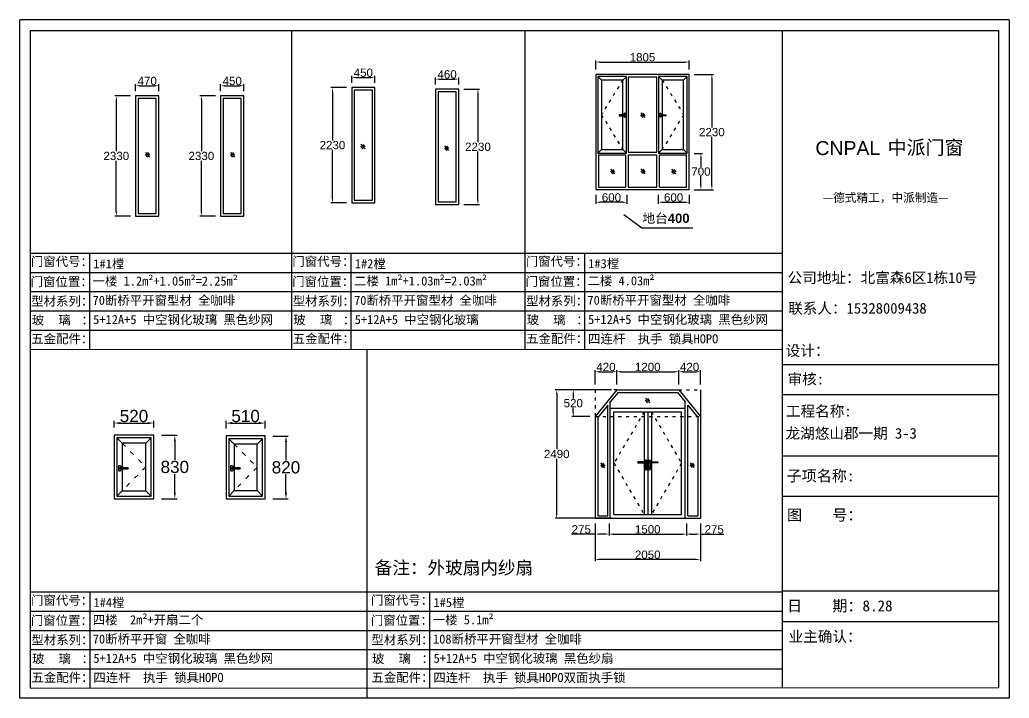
# Model space of a CAD drawing. Header units: inches. Extents: x -138455 to 599497, y -747149 to 13167.
# Drawn here: x 236383 to 255560, y -297247 to -284097 of the extents above; entities that cross this region are included whole.
import ezdxf

# ---------------------------------------------------------------- set-up
doc = ezdxf.new("R2010")
doc.units = ezdxf.units.IN
doc.header["$MEASUREMENT"] = 0
doc.header["$PDMODE"] = 35
doc.header["$PDSIZE"] = -3
doc.linetypes.add('ACAD_ISO03W100', pattern=[30, 12, -18])
doc.layers.add('0 @ 1', color=7, linetype='Continuous')
doc.styles.add('Annotative', font='arialbd.ttf')
doc.styles.add('MtXpl_', font='')
doc.styles.add('MtXpl__1', font='')
doc.styles.get("Standard").update_dxf_attribs({"font": 'arial.ttf'})
doc.styles.get('MtXpl_').set_extended_font_data('SimSun')
doc.styles.get('MtXpl__1').set_extended_font_data('SimSun', bold=True)
doc.dimstyles.get("Standard").update_dxf_attribs({"dimtxt": 80, "dimasz": 70, "dimexe": 40, "dimexo": 80, "dimgap": 0, "dimtad": 1, "dimtih": 1, "dimtoh": 1, "dimdec": 0, "dimzin": 0, "dimdsep": 46, "dimtxsty": 'Standard', "dimcen": 0.09, "dimadec": 0, "dimazin": 0, "dimtfac": 1, "dimtdec": 0, "dimtofl": 0, "dimtmove": 0, "dimatfit": 3, "dimfxl": 0, "dimtolj": 1, "dimtzin": 0, "dimarcsym": 0})

# ---------------------------------------------------------------- blocks, each defined once
blk = doc.blocks.new('123as')
at = {"color": 0}
for p, q in [((90189, 51387), (90252, 51462)), ((90194, 51330), (90312, 51470)), ((90251, 51335), (90314, 51410))]:
    blk.add_line(p, q, dxfattribs=at)
blk = doc.blocks.new('*D1359')
at = {"color": 0, "lineweight": -2, "transparency": 16777216}
for p, q in [((242816, -285322), (242816, -285185)), ((242896, -285215), (243186, -285215)), ((243266, -285322), (243266, -285185))]:
    blk.add_line(p, q, dxfattribs=at)
at = {"color": 0, "transparency": 16777216}
for points in [[(242896, -285202), (242896, -285229), (242816, -285215)], [(243186, -285202), (243186, -285229), (243266, -285215)]]:
    blk.add_solid(points, dxfattribs=at)
at = {"layer": 'Defpoints', "color": 0, "transparency": 16777216}
for p in [(243266, -285215), (242816, -285422), (243266, -285422)]:
    blk.add_point(p, dxfattribs=at)
at = {"color": 0, "transparency": 16777216, "insert": (243041, -285124), "char_height": 160, "attachment_point": 5}
blk.add_mtext('\\A1;450', dxfattribs=at)
blk = doc.blocks.new('*D1360')
at = {"color": 0, "lineweight": -2, "transparency": 16777216}
for p, q in [((242716, -285412), (242413, -285412)), ((242443, -285492), (242443, -286436)), ((242443, -287562), (242443, -286619)), ((242716, -287642), (242413, -287642))]:
    blk.add_line(p, q, dxfattribs=at)
at = {"color": 0, "transparency": 16777216}
for points in [[(242429, -285492), (242456, -285492), (242443, -285412)], [(242429, -287562), (242456, -287562), (242443, -287642)]]:
    blk.add_solid(points, dxfattribs=at)
at = {"layer": 'Defpoints', "color": 0, "transparency": 16777216}
for p in [(242816, -285412), (242443, -287642), (242816, -287642)]:
    blk.add_point(p, dxfattribs=at)
at = {"color": 0, "transparency": 16777216, "insert": (242443, -286527), "char_height": 160, "attachment_point": 5}
blk.add_mtext('\\A1;2230', dxfattribs=at)
blk = doc.blocks.new('*D1361')
at = {"color": 0, "lineweight": -2, "transparency": 16777216}
for p, q in [((244440, -285354), (244440, -285218)), ((244520, -285248), (244810, -285248)), ((244890, -285354), (244890, -285218))]:
    blk.add_line(p, q, dxfattribs=at)
at = {"color": 0, "transparency": 16777216}
for points in [[(244520, -285234), (244520, -285261), (244440, -285248)], [(244810, -285234), (244810, -285261), (244890, -285248)]]:
    blk.add_solid(points, dxfattribs=at)
at = {"layer": 'Defpoints', "color": 0, "transparency": 16777216}
for p in [(244890, -285248), (244440, -285454), (244890, -285454)]:
    blk.add_point(p, dxfattribs=at)
at = {"color": 0, "transparency": 16777216, "insert": (244665, -285156), "char_height": 160, "attachment_point": 5}
blk.add_mtext('\\A1;460', dxfattribs=at)
blk = doc.blocks.new('*D1362')
at = {"color": 0, "lineweight": -2, "transparency": 16777216}
for p, q in [((244990, -285445), (245293, -285445)), ((245263, -285525), (245263, -286468)), ((245263, -287595), (245263, -286651)), ((244990, -287675), (245293, -287675))]:
    blk.add_line(p, q, dxfattribs=at)
at = {"color": 0, "transparency": 16777216}
for points in [[(245250, -285525), (245276, -285525), (245263, -285445)], [(245250, -287595), (245276, -287595), (245263, -287675)]]:
    blk.add_solid(points, dxfattribs=at)
at = {"layer": 'Defpoints', "color": 0, "transparency": 16777216}
for p in [(244890, -285445), (244890, -287675), (245263, -287675)]:
    blk.add_point(p, dxfattribs=at)
at = {"color": 0, "transparency": 16777216, "insert": (245263, -286560), "char_height": 160, "attachment_point": 5}
blk.add_mtext('\\A1;2230', dxfattribs=at)
blk = doc.blocks.new('*D1363')
at = {"color": 0, "lineweight": -2, "transparency": 16777216}
for p, q in [((247550, -285060), (247550, -284887)), ((247630, -284917), (249275, -284917)), ((249355, -285060), (249355, -284887))]:
    blk.add_line(p, q, dxfattribs=at)
at = {"color": 0, "transparency": 16777216}
for points in [[(247630, -284903), (247630, -284930), (247550, -284917)], [(249275, -284903), (249275, -284930), (249355, -284917)]]:
    blk.add_solid(points, dxfattribs=at)
at = {"layer": 'Defpoints', "color": 0, "transparency": 16777216}
for p in [(249355, -284917), (247550, -285160), (249355, -285160)]:
    blk.add_point(p, dxfattribs=at)
at = {"color": 0, "transparency": 16777216, "insert": (248452, -284825), "char_height": 160, "attachment_point": 5}
blk.add_mtext('\\A1;1805', dxfattribs=at)
blk = doc.blocks.new('*D1364')
at = {"color": 0, "lineweight": -2, "transparency": 16777216}
for p, q in [((249455, -285160), (249827, -285160)), ((249797, -285240), (249797, -286183)), ((249797, -287310), (249797, -286366)), ((249455, -287390), (249827, -287390))]:
    blk.add_line(p, q, dxfattribs=at)
at = {"color": 0, "transparency": 16777216}
for points in [[(249783, -285240), (249810, -285240), (249797, -285160)], [(249783, -287310), (249810, -287310), (249797, -287390)]]:
    blk.add_solid(points, dxfattribs=at)
at = {"layer": 'Defpoints', "color": 0, "transparency": 16777216}
for p in [(249355, -285160), (249355, -287390), (249797, -287390)]:
    blk.add_point(p, dxfattribs=at)
at = {"color": 0, "transparency": 16777216, "insert": (249797, -286275), "char_height": 160, "attachment_point": 5}
blk.add_mtext('\\A1;2230', dxfattribs=at)
blk = doc.blocks.new('*D1365')
at = {"color": 0, "lineweight": -2, "transparency": 16777216}
for p, q in [((249455, -286690), (249614, -286690)), ((249584, -286770), (249584, -286948)), ((249584, -287310), (249584, -287131)), ((249455, -287390), (249614, -287390))]:
    blk.add_line(p, q, dxfattribs=at)
at = {"color": 0, "transparency": 16777216}
for points in [[(249571, -286770), (249598, -286770), (249584, -286690)], [(249571, -287310), (249598, -287310), (249584, -287390)]]:
    blk.add_solid(points, dxfattribs=at)
at = {"layer": 'Defpoints', "color": 0, "transparency": 16777216}
for p in [(249355, -286690), (249355, -287390), (249584, -287390)]:
    blk.add_point(p, dxfattribs=at)
at = {"color": 0, "transparency": 16777216, "insert": (249584, -287040), "char_height": 160, "attachment_point": 5}
blk.add_mtext('\\A1;700', dxfattribs=at)
blk = doc.blocks.new('*D1366')
at = {"color": 0, "lineweight": -2, "transparency": 16777216}
for p, q in [((248755, -287490), (248755, -287664)), ((248835, -287634), (249275, -287634)), ((249355, -287490), (249355, -287664))]:
    blk.add_line(p, q, dxfattribs=at)
at = {"color": 0, "transparency": 16777216}
for points in [[(248835, -287620), (248835, -287647), (248755, -287634)], [(249275, -287620), (249275, -287647), (249355, -287634)]]:
    blk.add_solid(points, dxfattribs=at)
at = {"layer": 'Defpoints', "color": 0, "transparency": 16777216}
for p in [(248755, -287390), (249355, -287390), (249355, -287634)]:
    blk.add_point(p, dxfattribs=at)
at = {"color": 0, "transparency": 16777216, "insert": (249055, -287542), "char_height": 160, "attachment_point": 5}
blk.add_mtext('\\A1;600', dxfattribs=at)
blk = doc.blocks.new('*D1367')
at = {"color": 0, "lineweight": -2, "transparency": 16777216}
for p, q in [((247550, -287490), (247550, -287664)), ((248070, -287634), (247630, -287634)), ((248150, -287490), (248150, -287664))]:
    blk.add_line(p, q, dxfattribs=at)
at = {"color": 0, "transparency": 16777216}
for points in [[(247630, -287620), (247630, -287647), (247550, -287634)], [(248070, -287620), (248070, -287647), (248150, -287634)]]:
    blk.add_solid(points, dxfattribs=at)
at = {"layer": 'Defpoints', "color": 0, "transparency": 16777216}
for p in [(247550, -287390), (248150, -287390), (247550, -287634)]:
    blk.add_point(p, dxfattribs=at)
at = {"color": 0, "transparency": 16777216, "insert": (247850, -287542), "char_height": 160, "attachment_point": 5}
blk.add_mtext('\\A1;600', dxfattribs=at)
blk = doc.blocks.new('dzcs')
blk.add_lwpolyline([(142096, -3328), (142196, -3328, 0.414214), (142206, -3318), (142206, -3318, 0.414214), (142196, -3308), (142096, -3308, 0.414214), (142086, -3318), (142086, -3318, 0.414214)], format="xyb", close=True)
blk.add_lwpolyline([(142182, -3328), (142182, -3342, 0.414214), (142196, -3355), (142196, -3355, 0.414214), (142209, -3342), (142209, -3294, 0.414214), (142196, -3280), (142196, -3280, 0.414214), (142182, -3294), (142182, -3308)], format="xyb")
blk = doc.blocks.new('*D1368')
at = {"color": 0, "lineweight": -2, "transparency": 16777216}
for p, q in [((240275, -285482), (240275, -285345)), ((240725, -285482), (240725, -285345)), ((240355, -285375), (240645, -285375))]:
    blk.add_line(p, q, dxfattribs=at)
at = {"color": 0, "transparency": 16777216}
for points in [[(240355, -285362), (240355, -285389), (240275, -285375)], [(240645, -285362), (240645, -285389), (240725, -285375)]]:
    blk.add_solid(points, dxfattribs=at)
at = {"layer": 'Defpoints', "color": 0, "transparency": 16777216}
for p in [(240725, -285375), (240275, -285582), (240725, -285582)]:
    blk.add_point(p, dxfattribs=at)
at = {"color": 0, "transparency": 16777216, "insert": (240500, -285284), "char_height": 160, "attachment_point": 5}
blk.add_mtext('\\A1;450', dxfattribs=at)
blk = doc.blocks.new('*D1369')
at = {"color": 0, "lineweight": -2, "transparency": 16777216}
for p, q in [((240175, -285572), (239872, -285572)), ((239902, -285652), (239902, -286645)), ((239902, -287822), (239902, -286829)), ((240175, -287902), (239872, -287902))]:
    blk.add_line(p, q, dxfattribs=at)
at = {"color": 0, "transparency": 16777216}
for points in [[(239889, -285652), (239915, -285652), (239902, -285572)], [(239889, -287822), (239915, -287822), (239902, -287902)]]:
    blk.add_solid(points, dxfattribs=at)
at = {"layer": 'Defpoints', "color": 0, "transparency": 16777216}
for p in [(240275, -285572), (239902, -287902), (240275, -287902)]:
    blk.add_point(p, dxfattribs=at)
at = {"color": 0, "transparency": 16777216, "insert": (239902, -286737), "char_height": 160, "attachment_point": 5}
blk.add_mtext('\\A1;2330', dxfattribs=at)
blk = doc.blocks.new('*D1370')
at = {"color": 0, "lineweight": -2, "transparency": 16777216}
for p, q in [((238627, -285482), (238627, -285345)), ((239077, -285482), (239077, -285345)), ((238707, -285375), (238997, -285375))]:
    blk.add_line(p, q, dxfattribs=at)
at = {"color": 0, "transparency": 16777216}
for points in [[(238707, -285362), (238707, -285389), (238627, -285375)], [(238997, -285362), (238997, -285389), (239077, -285375)]]:
    blk.add_solid(points, dxfattribs=at)
at = {"layer": 'Defpoints', "color": 0, "transparency": 16777216}
for p in [(239077, -285375), (238627, -285582), (239077, -285582)]:
    blk.add_point(p, dxfattribs=at)
at = {"color": 0, "transparency": 16777216, "insert": (238852, -285284), "char_height": 160, "attachment_point": 5}
blk.add_mtext('\\A1;470', dxfattribs=at)
blk = doc.blocks.new('*D1371')
at = {"color": 0, "lineweight": -2, "transparency": 16777216}
for p, q in [((238527, -285572), (238224, -285572)), ((238254, -285652), (238254, -286645)), ((238254, -287822), (238254, -286829)), ((238527, -287902), (238224, -287902))]:
    blk.add_line(p, q, dxfattribs=at)
at = {"color": 0, "transparency": 16777216}
for points in [[(238241, -285652), (238267, -285652), (238254, -285572)], [(238241, -287822), (238267, -287822), (238254, -287902)]]:
    blk.add_solid(points, dxfattribs=at)
at = {"layer": 'Defpoints', "color": 0, "transparency": 16777216}
for p in [(238627, -285572), (238254, -287902), (238627, -287902)]:
    blk.add_point(p, dxfattribs=at)
at = {"color": 0, "transparency": 16777216, "insert": (238254, -286737), "char_height": 160, "attachment_point": 5}
blk.add_mtext('\\A1;2330', dxfattribs=at)
blk = doc.blocks.new('*D1376')
at = {"color": 0, "lineweight": -2, "transparency": 16777216}
for p, q in [((249154, -291169), (249154, -290889)), ((249574, -291169), (249574, -290889)), ((249234, -290919), (249494, -290919))]:
    blk.add_line(p, q, dxfattribs=at)
at = {"color": 0, "transparency": 16777216}
for points in [[(249234, -290905), (249234, -290932), (249154, -290919)], [(249494, -290905), (249494, -290932), (249574, -290919)]]:
    blk.add_solid(points, dxfattribs=at)
at = {"layer": 'Defpoints', "color": 0, "transparency": 16777216}
for p in [(249574, -290919), (249154, -291269), (249574, -291269)]:
    blk.add_point(p, dxfattribs=at)
at = {"color": 0, "transparency": 16777216, "insert": (249364, -290827), "char_height": 160, "attachment_point": 5}
blk.add_mtext('\\A1;420', dxfattribs=at)
blk = doc.blocks.new('*D1377')
at = {"color": 0, "lineweight": -2, "transparency": 16777216}
for p, q in [((247534, -291169), (247534, -290889)), ((247954, -291169), (247954, -290889)), ((247614, -290919), (247874, -290919))]:
    blk.add_line(p, q, dxfattribs=at)
at = {"color": 0, "transparency": 16777216}
for points in [[(247614, -290905), (247614, -290932), (247534, -290919)], [(247874, -290905), (247874, -290932), (247954, -290919)]]:
    blk.add_solid(points, dxfattribs=at)
at = {"layer": 'Defpoints', "color": 0, "transparency": 16777216}
for p in [(247954, -290919), (247534, -291269), (247954, -291269)]:
    blk.add_point(p, dxfattribs=at)
at = {"color": 0, "transparency": 16777216, "insert": (247744, -290827), "char_height": 160, "attachment_point": 5}
blk.add_mtext('\\A1;420', dxfattribs=at)
blk = doc.blocks.new('*D1378')
at = {"color": 0, "lineweight": -2, "transparency": 16777216}
for p, q in [((249154, -291169), (249154, -290889)), ((249574, -291169), (249574, -290889)), ((249234, -290919), (249494, -290919))]:
    blk.add_line(p, q, dxfattribs=at)
at = {"color": 0, "transparency": 16777216}
for points in [[(249234, -290905), (249234, -290932), (249154, -290919)], [(249494, -290905), (249494, -290932), (249574, -290919)]]:
    blk.add_solid(points, dxfattribs=at)
at = {"layer": 'Defpoints', "color": 0, "transparency": 16777216}
for p in [(249574, -290919), (249154, -291269), (249574, -291269)]:
    blk.add_point(p, dxfattribs=at)
at = {"color": 0, "transparency": 16777216, "insert": (249364, -290827), "char_height": 160, "attachment_point": 5}
blk.add_mtext('\\A1;420', dxfattribs=at)
blk = doc.blocks.new('*D1379')
at = {"color": 0, "lineweight": -2, "transparency": 16777216}
for p, q in [((247534, -293859), (247534, -294588)), ((249574, -293859), (249574, -294588)), ((249494, -294558), (247614, -294558))]:
    blk.add_line(p, q, dxfattribs=at)
at = {"color": 0, "transparency": 16777216}
for points in [[(247614, -294545), (247614, -294571), (247534, -294558)], [(249494, -294545), (249494, -294571), (249574, -294558)]]:
    blk.add_solid(points, dxfattribs=at)
at = {"layer": 'Defpoints', "color": 0, "transparency": 16777216}
for p in [(247534, -293759), (249574, -293759), (247534, -294558)]:
    blk.add_point(p, dxfattribs=at)
at = {"color": 0, "transparency": 16777216, "insert": (248553, -294466), "char_height": 160, "attachment_point": 5}
blk.add_mtext('\\A1;2050', dxfattribs=at)
blk = doc.blocks.new('*D1380')
at = {"color": 0, "lineweight": -2, "transparency": 16777216}
for p, q in [((247804, -293859), (247804, -294096)), ((249304, -293859), (249304, -294096)), ((247884, -294066), (249224, -294066))]:
    blk.add_line(p, q, dxfattribs=at)
at = {"color": 0, "transparency": 16777216}
for points in [[(247884, -294052), (247884, -294079), (247804, -294066)], [(249224, -294052), (249224, -294079), (249304, -294066)]]:
    blk.add_solid(points, dxfattribs=at)
at = {"layer": 'Defpoints', "color": 0, "transparency": 16777216}
for p in [(247804, -293759), (249304, -293759), (249304, -294066)]:
    blk.add_point(p, dxfattribs=at)
at = {"color": 0, "transparency": 16777216, "insert": (248554, -293974), "char_height": 160, "attachment_point": 5}
blk.add_mtext('\\A1;1500', dxfattribs=at)
blk = doc.blocks.new('*D1381')
at = {"color": 0, "lineweight": -2, "transparency": 16777216}
for p, q in [((247534, -293859), (247534, -294096)), ((247804, -293859), (247804, -294096)), ((247534, -294066), (247076, -294066)), ((247724, -294066), (247614, -294066))]:
    blk.add_line(p, q, dxfattribs=at)
at = {"color": 0, "transparency": 16777216}
for points in [[(247614, -294052), (247614, -294079), (247534, -294066)], [(247724, -294052), (247724, -294079), (247804, -294066)]]:
    blk.add_solid(points, dxfattribs=at)
at = {"layer": 'Defpoints', "color": 0, "transparency": 16777216}
for p in [(247534, -293759), (247804, -293759), (247534, -294066)]:
    blk.add_point(p, dxfattribs=at)
at = {"color": 0, "transparency": 16777216, "insert": (247265, -293974), "char_height": 160, "attachment_point": 5}
blk.add_mtext('\\A1;275', dxfattribs=at)
blk = doc.blocks.new('*D1382')
at = {"color": 0, "lineweight": -2, "transparency": 16777216}
for p, q in [((249304, -293966), (249304, -294036)), ((249574, -293966), (249574, -294036)), ((249384, -294066), (249494, -294066)), ((249574, -294066), (250031, -294066))]:
    blk.add_line(p, q, dxfattribs=at)
at = {"color": 0, "transparency": 16777216}
for points in [[(249384, -294052), (249384, -294079), (249304, -294066)], [(249494, -294052), (249494, -294079), (249574, -294066)]]:
    blk.add_solid(points, dxfattribs=at)
at = {"layer": 'Defpoints', "color": 0, "transparency": 16777216}
for p in [(249304, -294066), (249574, -294066), (249574, -294066)]:
    blk.add_point(p, dxfattribs=at)
at = {"color": 0, "transparency": 16777216, "insert": (249842, -293974), "char_height": 160, "attachment_point": 5}
blk.add_mtext('\\A1;275', dxfattribs=at)
blk = doc.blocks.new('*D1383')
at = {"color": 0, "lineweight": -2, "transparency": 16777216}
for p, q in [((247854, -291269), (246760, -291269)), ((246790, -291349), (246790, -292422)), ((246790, -293679), (246790, -292606)), ((247854, -293759), (246760, -293759))]:
    blk.add_line(p, q, dxfattribs=at)
at = {"color": 0, "transparency": 16777216}
for points in [[(246776, -291349), (246803, -291349), (246790, -291269)], [(246776, -293679), (246803, -293679), (246790, -293759)]]:
    blk.add_solid(points, dxfattribs=at)
at = {"layer": 'Defpoints', "color": 0, "transparency": 16777216}
for p in [(247954, -291269), (246790, -293759), (247954, -293759)]:
    blk.add_point(p, dxfattribs=at)
at = {"color": 0, "transparency": 16777216, "insert": (246790, -292514), "char_height": 160, "attachment_point": 5}
blk.add_mtext('\\A1;2490', dxfattribs=at)
blk = doc.blocks.new('*D1384')
at = {"color": 0, "lineweight": -2, "transparency": 16777216}
for p, q in [((247434, -291269), (247080, -291269)), ((247110, -291349), (247110, -291437)), ((247110, -291709), (247110, -291621)), ((247434, -291789), (247080, -291789))]:
    blk.add_line(p, q, dxfattribs=at)
at = {"color": 0, "transparency": 16777216}
for points in [[(247097, -291349), (247124, -291349), (247110, -291269)], [(247097, -291709), (247124, -291709), (247110, -291789)]]:
    blk.add_solid(points, dxfattribs=at)
at = {"layer": 'Defpoints', "color": 0, "transparency": 16777216}
for p in [(247534, -291269), (247110, -291789), (247534, -291789)]:
    blk.add_point(p, dxfattribs=at)
at = {"color": 0, "transparency": 16777216, "insert": (247110, -291529), "char_height": 160, "attachment_point": 5}
blk.add_mtext('\\A1;520', dxfattribs=at)
blk = doc.blocks.new('*D1385')
at = {"color": 0, "lineweight": -2, "transparency": 16777216}
for p, q in [((247954, -291169), (247954, -290889)), ((249154, -291169), (249154, -290889)), ((248034, -290919), (249074, -290919))]:
    blk.add_line(p, q, dxfattribs=at)
at = {"color": 0, "transparency": 16777216}
for points in [[(248034, -290905), (248034, -290932), (247954, -290919)], [(249074, -290905), (249074, -290932), (249154, -290919)]]:
    blk.add_solid(points, dxfattribs=at)
at = {"layer": 'Defpoints', "color": 0, "transparency": 16777216}
for p in [(249154, -290919), (247954, -291269), (249154, -291269)]:
    blk.add_point(p, dxfattribs=at)
at = {"color": 0, "transparency": 16777216, "insert": (248554, -290827), "char_height": 160, "attachment_point": 5}
blk.add_mtext('\\A1;1200', dxfattribs=at)
blk = doc.blocks.new('*D1372')
at = {"color": 0, "lineweight": -2, "transparency": 16777216}
for p, q in [((238581, -292189), (238785, -292189)), ((238755, -292269), (238755, -292512)), ((238755, -292939), (238755, -292696)), ((238581, -293019), (238785, -293019))]:
    blk.add_line(p, q, dxfattribs=at)
at = {"color": 0, "transparency": 16777216}
for points in [[(238742, -292269), (238768, -292269), (238755, -292189)], [(238742, -292939), (238768, -292939), (238755, -293019)]]:
    blk.add_solid(points, dxfattribs=at)
at = {"layer": 'Defpoints', "color": 0, "transparency": 16777216}
for p in [(238481, -292189), (238481, -293019), (238755, -293019)]:
    blk.add_point(p, dxfattribs=at)
at = {"color": 0, "transparency": 16777216, "insert": (238755, -292604), "char_height": 160, "attachment_point": 5}
blk.add_mtext('\\A1;830', dxfattribs=at)
blk = doc.blocks.new('*D1373')
at = {"color": 0, "lineweight": -2, "transparency": 16777216}
for p, q in [((239426, -292099), (239426, -292000)), ((239936, -292099), (239936, -292000)), ((239506, -292030), (239856, -292030))]:
    blk.add_line(p, q, dxfattribs=at)
at = {"color": 0, "transparency": 16777216}
for points in [[(239506, -292016), (239506, -292043), (239426, -292030)], [(239856, -292016), (239856, -292043), (239936, -292030)]]:
    blk.add_solid(points, dxfattribs=at)
at = {"layer": 'Defpoints', "color": 0, "transparency": 16777216}
for p in [(239936, -292030), (239426, -292199), (239936, -292199)]:
    blk.add_point(p, dxfattribs=at)
at = {"color": 0, "transparency": 16777216, "insert": (239681, -291938), "char_height": 160, "attachment_point": 5}
blk.add_mtext('\\A1;510', dxfattribs=at)
blk = doc.blocks.new('*D1374')
at = {"color": 0, "lineweight": -2, "transparency": 16777216}
for p, q in [((240036, -292199), (240239, -292199)), ((240209, -292279), (240209, -292517)), ((240209, -292939), (240209, -292700)), ((240036, -293019), (240239, -293019))]:
    blk.add_line(p, q, dxfattribs=at)
at = {"color": 0, "transparency": 16777216}
for points in [[(240196, -292279), (240223, -292279), (240209, -292199)], [(240196, -292939), (240223, -292939), (240209, -293019)]]:
    blk.add_solid(points, dxfattribs=at)
at = {"layer": 'Defpoints', "color": 0, "transparency": 16777216}
for p in [(239936, -292199), (239936, -293019), (240209, -293019)]:
    blk.add_point(p, dxfattribs=at)
at = {"color": 0, "transparency": 16777216, "insert": (240209, -292609), "char_height": 160, "attachment_point": 5}
blk.add_mtext('\\A1;820', dxfattribs=at)
blk = doc.blocks.new('*D1375')
at = {"color": 0, "lineweight": -2, "transparency": 16777216}
for p, q in [((237961, -292089), (237961, -292000)), ((238481, -292089), (238481, -292000)), ((238041, -292030), (238401, -292030))]:
    blk.add_line(p, q, dxfattribs=at)
at = {"color": 0, "transparency": 16777216}
for points in [[(238041, -292016), (238041, -292043), (237961, -292030)], [(238401, -292016), (238401, -292043), (238481, -292030)]]:
    blk.add_solid(points, dxfattribs=at)
at = {"layer": 'Defpoints', "color": 0, "transparency": 16777216}
for p in [(238481, -292030), (237961, -292189), (238481, -292189)]:
    blk.add_point(p, dxfattribs=at)
at = {"color": 0, "transparency": 16777216, "insert": (238221, -291938), "char_height": 160, "attachment_point": 5}
blk.add_mtext('\\A1;520', dxfattribs=at)
blk = doc.blocks.new('123123xzzxzxzx')
for p, q in [((238066.1, -292293.8), (237996.1, -292223.8)), ((238376.1, -292293.8), (238446.1, -292223.8)), ((239530.7, -292303.6), (239460.7, -292233.6)), ((239830.7, -292303.6), (239900.7, -292233.6)), ((238066.1, -292913.8), (237996.1, -292983.8)), ((238376.1, -292913.8), (238446.1, -292983.8)), ((239530.7, -292913.6), (239460.7, -292983.6)), ((239830.7, -292913.6), (239900.7, -292983.6))]:
    blk.add_line(p, q)
for points in [[(237961.1, -293018.8), (238481.1, -293018.8), (238481.1, -292188.8), (237961.1, -292188.8)], [(237996.1, -292983.8), (238446.1, -292983.8), (238446.1, -292223.8), (237996.1, -292223.8)], [(239425.7, -293018.6), (239935.7, -293018.6), (239935.7, -292198.6), (239425.7, -292198.6)], [(239460.7, -292983.6), (239900.7, -292983.6), (239900.7, -292233.6), (239460.7, -292233.6)]]:
    blk.add_lwpolyline(points, close=True)
for points in [[(238066.1, -292630.8), (238066.1, -292913.8), (238376.1, -292913.8), (238376.1, -292293.8), (238066.1, -292293.8), (238066.1, -292610.8)], [(239530.7, -292630.8), (239530.7, -292913.6), (239830.7, -292913.6), (239830.7, -292303.6), (239530.7, -292303.6), (239530.7, -292610.8)]]:
    blk.add_lwpolyline(points)
at = {"linetype": 'ACAD_ISO03W100', "ltscale": 5}
for points in [[(238066.1, -292293.8), (238376.1, -292603.8), (238066.1, -292913.8)], [(239530.7, -292303.6), (239830.7, -292608.6), (239530.7, -292913.6)]]:
    blk.add_lwpolyline(points, dxfattribs=at)
at = {"xscale": -1}
for p in [(380229.9, -289303), (381695.1, -289303)]:
    blk.add_blockref('dzcs', p, dxfattribs=at)
for base, p1, p2, picture, middle in [((238481.1, -292029.6), (237961.1, -292188.8), (238481.1, -292188.8), '*D1375', (238221.1, -291937.9)), ((239935.7, -292029.6), (239425.7, -292198.6), (239935.7, -292198.6), '*D1373', (239680.7, -291937.9))]:
    dim = blk.add_linear_dim(base=base, p1=p1, p2=p2, dimstyle='Standard', override={"dimtxt": 160, "dimasz": 80, "dimexe": 30, "dimexo": 100, "dimgap": 10})
    dim.commit()
    dim.dimension.update_dxf_attribs({"geometry": picture, "text_midpoint": middle})
for base, p1, p2, picture, middle in [((238754.9, -293018.8), (238481.1, -292188.8), (238481.1, -293018.8), '*D1372', (238754.9, -292603.8)), ((240209.5, -293018.6), (239935.7, -292198.6), (239935.7, -293018.6), '*D1374', (240209.5, -292608.6))]:
    dim = blk.add_linear_dim(base=base, p1=p1, p2=p2, angle=90, dimstyle='Standard', override={"dimtxt": 160, "dimasz": 80, "dimexe": 30, "dimexo": 100, "dimgap": 10})
    dim.commit()
    dim.dimension.update_dxf_attribs({"geometry": picture, "text_midpoint": middle})

msp = doc.modelspace()

# ---------------------------------------------------------------- linework, layer by layer
for p, q in [((255559.8, -284097.4), (236382.8, -284097.4)), ((236382.8, -297246.6), (236382.8, -284097.4)), ((255559.8, -284097.4), (255559.8, -297246.6)), ((236590.2, -284304.1), (255353.1, -284304.1)), ((236590.2, -297050.9), (236590.2, -284304.1)), ((241656.8, -290483.9), (241654.9, -284304)), ((246180.1, -290481.9), (246178.1, -284304)), ((251156.8, -284304.1), (251156.8, -297040)), ((255353.1, -284304.1), (255353.1, -297039.3)), ((249354.5, -285159.5), (247549.5, -285159.5)), ((247549.5, -285159.5), (247549.5, -287389.5)), ((249354.5, -287389.5), (249354.5, -285159.5)), ((247654.5, -285264.5), (247584.5, -285194.5)), ((248069.5, -285264.5), (248139.5, -285194.5)), ((248174.5, -285209.5), (248174.5, -286664.5)), ((248729.5, -286664.5), (248729.5, -285209.5)), ((248834.5, -285264.5), (248764.5, -285194.5)), ((249249.5, -285264.5), (249319.5, -285194.5)), ((247654.5, -286609.5), (247584.5, -286679.5)), ((248069.5, -286609.5), (248139.5, -286679.5)), ((248174.5, -286664.5), (248729.5, -286664.5)), ((248834.5, -286609.5), (248764.5, -286679.5)), ((249249.5, -286609.5), (249319.5, -286679.5)), ((247599.5, -286714.5), (248124.5, -286714.5)), ((248124.5, -286714.5), (248124.5, -287339.5)), ((248174.5, -286714.5), (248729.5, -286714.5)), ((248174.5, -286714.5), (248174.5, -287339.5)), ((248729.5, -287339.5), (248729.5, -286714.5)), ((248779.5, -287339.5), (248779.5, -286714.5)), ((248779.5, -286714.5), (249304.5, -286714.5)), ((247549.5, -287389.5), (249354.5, -287389.5)), ((236589.8, -288619.4), (251156.8, -288619.4)), ((237733.1, -288619.4), (237733.1, -290485)), ((242801.9, -288617.2), (242801.9, -290482.8)), ((247325.2, -288615.1), (247325.2, -290480.7)), ((236589.8, -288992.5), (251156.8, -288992.5)), ((236589.8, -289365.6), (251156.8, -289365.6)), ((236589.8, -289738.8), (251156.8, -289738.8)), ((236589.8, -290111.9), (251156.8, -290111.9)), ((236590.2, -290485.5), (251156.8, -290480.1)), ((243118.7, -297246.6), (243116.6, -290483)), ((251156.8, -290780.1), (255353.1, -290780.1)), ((247953.7, -291269), (247533.7, -291789)), ((247953.7, -291269), (249153.7, -291269)), ((249153.7, -291269), (249573.7, -291789)), ((249573.7, -291269), (249573.7, -291789)), ((247977.6, -291319), (247828.7, -291503.3)), ((247977.6, -291319), (249129.8, -291319)), ((249129.8, -291319), (249278.7, -291503.3)), ((251156.8, -291361.2), (255353.1, -291361.2)), ((247778.7, -291565.3), (247583.7, -291806.7)), ((247778.7, -293709), (247778.7, -291565.3)), ((247828.7, -293759), (247828.7, -291503.3)), ((247828.7, -291624), (249278.7, -291624)), ((249278.7, -293759), (249278.7, -291503.3)), ((249328.7, -293709), (249328.7, -291565.3)), ((249328.7, -291565.3), (249523.7, -291806.7)), ((247533.7, -291789), (247533.7, -293759)), ((247583.7, -291806.7), (247583.7, -293709)), ((247898.7, -293689), (247898.7, -291694)), ((247898.7, -291694), (249208.7, -291694)), ((248483.7, -291694), (248483.7, -293689)), ((248553.7, -291694), (248553.7, -293689)), ((248623.7, -291694), (248623.7, -293689)), ((249208.7, -293689), (249208.7, -291694)), ((249523.7, -291806.7), (249523.7, -293709)), ((249573.7, -291789), (249573.7, -293759)), ((251156.8, -292551.5), (255353.1, -292551.5)), ((251156.8, -293330.4), (255353.1, -293330.4)), ((247533.7, -293759), (249573.7, -293759)), ((247583.7, -293709), (247778.7, -293709)), ((247898.7, -293689), (249208.7, -293689)), ((248623.7, -293759), (248623.7, -293759.5)), ((249328.7, -293709), (249523.7, -293709)), ((236593.9, -295184.8), (251160.9, -295184.8)), ((237737.2, -295184.8), (237737.2, -297050.4)), ((244326.7, -295183), (244326.7, -297048.6)), ((251156.8, -295168.2), (255353.1, -295168.2)), ((236593.9, -295557.9), (251160.9, -295557.9)), ((251156.8, -295758.1), (255353.1, -295758.1)), ((236593.9, -295931), (251160.9, -295931)), ((236593.9, -296304.1), (251160.9, -296304.1)), ((236593.9, -296677.3), (251160.9, -296677.3)), ((236590.2, -297050.9), (255353.1, -297039.3)), ((255559.8, -297246.6), (236382.8, -297246.6))]:
    msp.add_line(p, q)
at = {"linetype": 'ACAD_ISO03W100', "ltscale": 5}
for p, q in [((247953.7, -291269), (247533.7, -291269)), ((247533.7, -291269), (247533.7, -291789)), ((249153.7, -291269), (249573.7, -291269)), ((247533.7, -291789), (249573.7, -291789))]:
    msp.add_line(p, q, dxfattribs=at)
for points in [[(247584.5, -286679.5), (248139.5, -286679.5), (248139.5, -285194.5), (247584.5, -285194.5)], [(248764.5, -285194.5), (248764.5, -286679.5), (249319.5, -286679.5), (249319.5, -285194.5)], [(242816.2, -287642.4), (243266.2, -287642.4), (243266.2, -285412.4), (242816.2, -285412.4)], [(242866.2, -287592.4), (243216.2, -287592.4), (243216.2, -285462.4), (242866.2, -285462.4)], [(244439.6, -287674.6), (244889.6, -287674.6), (244889.6, -285444.6), (244439.6, -285444.6)], [(244489.6, -287624.6), (244839.6, -287624.6), (244839.6, -285494.6), (244489.6, -285494.6)], [(238627.3, -287902.1), (239077.3, -287902.1), (239077.3, -285572.1), (238627.3, -285572.1)], [(238677.3, -287852.1), (239027.3, -287852.1), (239027.3, -285622.1), (238677.3, -285622.1)], [(240275.2, -287902.1), (240725.2, -287902.1), (240725.2, -285572.1), (240275.2, -285572.1)], [(240325.2, -287852.1), (240675.2, -287852.1), (240675.2, -285622.1), (240325.2, -285622.1)]]:
    msp.add_lwpolyline(points, close=True)
for points in [[(248069.5, -285936.6), (248069.5, -285264.5), (247654.5, -285264.5), (247654.5, -286609.5), (248069.5, -286609.5), (248069.5, -285956.6)], [(248729.5, -285209.5), (248174.5, -285209.5)], [(248834.5, -285956.6), (248834.5, -286609.5), (249249.5, -286609.5), (249249.5, -285264.5), (248834.5, -285264.5), (248834.5, -285936.6)], [(247599.5, -286714.5), (247599.5, -287339.5), (248124.5, -287339.5)], [(248779.5, -287339.5), (249304.5, -287339.5), (249304.5, -286714.5)], [(248174.5, -287339.5), (248729.5, -287339.5)], [(248507.1, -292684.8), (248507.1, -292796)], [(248600.3, -292684.8), (248600.3, -292796)]]:
    msp.add_lwpolyline(points)
for points in [[(248069.5, -285264.5), (247654.5, -285937), (248069.5, -286609.5)], [(248834.5, -285264.5), (249249.5, -285937), (248834.5, -286609.5)], [(248483.7, -291694), (247898.7, -292691.5), (248483.7, -293689)], [(248623.7, -291694), (249208.7, -292691.5), (248623.7, -293689)]]:
    msp.add_lwpolyline(points, dxfattribs=at)
for points in [[(248507.1, -292796), (248507.1, -292810, 0.4142136), (248520.6, -292823.5), (248520.6, -292823.5, 0.4142136), (248534.1, -292810), (248534.1, -292643.5, 0.4142136), (248520.6, -292630), (248520.6, -292630, 0.4142136), (248507.1, -292643.5), (248507.1, -292664.8)], [(248600.3, -292796), (248600.3, -292810, -0.4142136), (248586.8, -292823.5), (248586.8, -292823.5, -0.4142136), (248573.3, -292810), (248573.3, -292643.5, -0.4142136), (248586.8, -292630), (248586.8, -292630, -0.4142136), (248600.3, -292643.5), (248600.3, -292664.8)]]:
    msp.add_lwpolyline(points, format="xyb")
for points in [[(248367.9, -292684.8), (248520.1, -292684.8, 0.4142136), (248530.1, -292674.8), (248530.1, -292674.8, 0.4142136), (248520.1, -292664.8), (248367.9, -292664.8, 0.4142136), (248357.9, -292674.8), (248357.9, -292674.8, 0.4142136)], [(248739.6, -292684.8), (248587.3, -292684.8, -0.4142136), (248577.3, -292674.8), (248577.3, -292674.8, -0.4142136), (248587.3, -292664.8), (248739.6, -292664.8, -0.4142136), (248749.6, -292674.8), (248749.6, -292674.8, -0.4142136)]]:
    msp.add_lwpolyline(points, format="xyb", close=True)
msp.add_circle((248587.5, -292773.3), 8.31)

# ---------------------------------------------------------------- block references
msp.add_blockref('dzcs', (105910.9, -282628.9))
for name, p, xscale, yscale, zscale in [('123as', (308792.8, -320305.7), -0.6684526412304121, 0.6684526412304121, 0.6684526412304121), ('123as', (299192.2, -321072.3), -0.6684526412304121, 0.6684526412304121, 0.6684526412304121), ('123as', (300840.2, -321072.3), -0.6684526412304121, 0.6684526412304121, 0.6684526412304121), ('123as', (303365.3, -320912.6), -0.6684526412304121, 0.6684526412304121, 0.6684526412304121), ('123as', (304988.7, -320944.8), -0.6684526412304121, 0.6684526412304121, 0.6684526412304121), ('123as', (308206, -321396.8), -0.6684526412304121, 0.6684526412304121, 0.6684526412304121), ('123as', (308792.8, -321393.8), -0.6684526412304121, 0.6684526412304121, 0.6684526412304121), ('123as', (309388.9, -321396.8), -0.6684526412304121, 0.6684526412304121, 0.6684526412304121), ('123as', (308881.9, -325835.1), -0.6684526412304121, 0.6684526412304121, 0.6684526412304121), ('123123xzzxzxzx', (-114354.4, 140760), 1.481609990446124, 1.481609990446124, 1.481609990446124), ('123as', (308014, -327091.8), -0.6684526412304121, 0.6684526412304121, 0.6684526412304121), ('123as', (309749.4, -327088.5), -0.6684526412304121, 0.6684526412304121, 0.6684526412304121)]:
    msp.add_blockref(name, p, dxfattribs=dict(xscale=xscale, yscale=yscale, zscale=zscale))
at = {"xscale": -1}
msp.add_blockref('dzcs', (390993.4, -282628.9), dxfattribs=at)

# ---------------------------------------------------------------- texts
msp.add_text('CNPAL', height=269.64).set_placement((251803.5, -286718.7))
for s, height, style, p in [('中派门窗', 269.64, 'MtXpl_', (253203.5, -286707.6)), ('—德式精工，中派制造—', 165.935, 'MtXpl_', (251944.5, -287627.7)), ('1#1樘', 176.38, 'MtXpl__1', (237807.7, -288915.6)), ('1#2樘', 176.38, 'MtXpl__1', (242876.6, -288913.4)), ('1#3樘', 176.38, 'MtXpl__1', (247399.8, -288911.4)), ('公司地址：北富森6区1栋10号', 207.419, 'MtXpl_', (251264.8, -289199.5)), ('一楼 1.2m²+1.05m²=2.25m²', 176.385, 'MtXpl__1', (237793.3, -289249.3)), ('二楼 1m²+1.03m²=2.03m²', 176.385, 'MtXpl__1', (242862.1, -289247.1)), ('二楼 4.03m²', 176.38, 'MtXpl__1', (247385.4, -289245)), ('70断桥平开窗型材 全咖啡', 176.385, 'MtXpl__1', (237793.3, -289622.5)), ('70断桥平开窗型材 全咖啡', 176.385, 'MtXpl__1', (242862.1, -289622.5)), ('70断桥平开窗型材 全咖啡', 176.385, 'MtXpl__1', (247385.4, -289620.4)), ('联系人：15328009438', 207.419, 'MtXpl_', (251276, -289792.4)), ('5+12A+5 中空钢化玻璃 黑色纱网', 176.385, 'MtXpl__1', (237804.9, -289995.6)), ('5+12A+5 中空钢化玻璃', 176.385, 'MtXpl__1', (242873.7, -289995.6)), ('5+12A+5 中空钢化玻璃 黑色纱网', 176.385, 'MtXpl__1', (247397, -289993.5)), ('四连杆  执手 锁具HOPO', 176.385, 'MtXpl__1', (247397, -290368.7)), ('设计：', 207.42, 'MtXpl_', (251227.5, -290612.3)), ('审核:', 207.42, 'MtXpl_', (251263.1, -291164.7)), ('工程名称:', 207.42, 'MtXpl_', (251232.6, -291785.9)), ('龙湖悠山郡一期 3-3', 207.419, 'MtXpl_', (251224, -292216.5)), ('子项名称:', 214.34, 'MtXpl_', (251244.6, -293043.1)), ('图    号：', 214.34, 'MtXpl_', (251254.8, -293803.1)), ('1#4樘', 176.38, 'MtXpl__1', (237811.8, -295481)), ('1#5樘', 176.38, 'MtXpl__1', (244401.3, -295479.2)), ('日    期：8.28', 214.336, 'MtXpl_', (251255.6, -295563.4)), ('四楼  2m²+开扇二个', 176.385, 'MtXpl__1', (237797.4, -295814.7)), ('一楼 5.1m²', 176.38, 'MtXpl__1', (244386.9, -295814.7)), ('70断桥平开窗 全咖啡', 176.385, 'MtXpl__1', (237797.4, -296187.8)), ('108断桥平开窗型材 全咖啡', 176.385, 'MtXpl__1', (244391.3, -296187.8)), ('业主确认：', 207.42, 'MtXpl_', (251284.3, -296154.7)), ('5+12A+5 中空钢化玻璃 黑色纱网', 176.385, 'MtXpl__1', (237809, -296560.9)), ('5+12A+5 中空钢化玻璃 黑色纱扇 ', 176.385, 'MtXpl__1', (244403, -296560.9)), ('四连杆  执手 锁具HOPO', 176.385, 'MtXpl__1', (237809, -296934.1)), ('四连杆  执手 锁具HOPO双面执手锁', 176.385, 'MtXpl__1', (244398.5, -296934.1))]:
    msp.add_text(s, height=height, dxfattribs=dict(style=style)).set_placement(p)
at = {"layer": '0 @ 1', "style": 'Annotative'}
for s, p in [('门窗代号：', (236596.6, -288870.8)), ('门窗代号：', (241665.5, -288868.6)), ('门窗代号：', (246188.8, -288866.6)), ('门窗位置：', (236592.8, -289261.2)), ('门窗位置：', (241661.7, -289259)), ('门窗位置：', (246185, -289256.9)), ('型材系列：', (236603.9, -289638.7)), ('型材系列：', (241672.8, -289636.5)), ('型材系列：', (246196, -289634.4)), ('玻    璃   ：', (236615.4, -290003.1)), ('玻    璃   ：', (241684.2, -290000.9)), ('玻    璃   ：', (246207.5, -289998.8)), ('五金配件：', (236604.3, -290367.9)), ('五金配件：', (241673.1, -290365.7)), ('五金配件：', (246196.4, -290363.6)), ('门窗代号：', (236600.7, -295436.2)), ('门窗代号：', (243190.2, -295434.4)), ('门窗位置：', (236596.9, -295826.6)), ('门窗位置：', (243186.4, -295824.8)), ('型材系列：', (236608, -296204.1)), ('型材系列：', (243197.5, -296202.3)), ('玻    璃   ：', (236619.5, -296568.5)), ('玻    璃   ：', (243209, -296566.7)), ('五金配件：', (236608.4, -296933.3)), ('五金配件：', (243197.9, -296931.5))]:
    msp.add_text(s, height=176.38, dxfattribs=at).set_placement(p)
at = {"layer": '0 @ 1', "attachment_point": 1, "style": 'Annotative'}
for s, width, insert, char_height in [('{\\fSimSun|b1|i0|c134|p2;地台}400', 1251.816, (248450, -287853.3), 180.693), ('{\\fSimSun|b1|i0|c134|p2;备注：外玻扇内纱扇}', 3781.18, (243262.6, -294591.9), 250)]:
    msp.add_mtext_dynamic_manual_height_columns(s, width=width, gutter_width=903.5, heights=[0], dxfattribs=dict(at, insert=insert, char_height=char_height))

# ---------------------------------------------------------------- dimensions: what is measured, and where the dimension line sits
for base, p1, p2, picture, middle in [((249354.5, -284916.7), (247549.5, -285159.5), (249354.5, -285159.5), '*D1363', (248452, -284825)), ((243266.2, -285215.4), (242816.2, -285422.2), (243266.2, -285422.2), '*D1359', (243041.2, -285123.7)), ((240725.2, -285375.5), (240275.2, -285582.3), (240725.2, -285582.3), '*D1368', (240500.2, -285283.8)), ((249354.5, -287633.8), (248754.5, -287389.5), (249354.5, -287389.5), '*D1366', (249054.5, -287542.1)), ((247953.7, -290918.5), (247533.7, -291269), (247953.7, -291269), '*D1377', (247743.7, -290826.8)), ((249153.7, -290918.5), (247953.7, -291269), (249153.7, -291269), '*D1385', (248553.7, -290826.8)), ((249573.7, -290918.5), (249153.7, -291269), (249573.7, -291269), '*D1376', (249363.7, -290826.8)), ((249573.7, -290918.5), (249153.7, -291269), (249573.7, -291269), '*D1378', (249363.7, -290826.8))]:
    dim = msp.add_linear_dim(base=base, p1=p1, p2=p2, dimstyle='Standard', override={"dimtxt": 160, "dimasz": 80, "dimexe": 30, "dimexo": 100, "dimgap": 10})
    dim.commit()
    dim.dimension.update_dxf_attribs({"geometry": picture, "text_midpoint": middle})
for base, p1, p2, text, picture, middle in [((244889.6, -285247.5), (244439.6, -285454.3), (244889.6, -285454.3), '460', '*D1361', (244664.6, -285155.9)), ((239077.3, -285375.5), (238627.3, -285582.3), (239077.3, -285582.3), '470', '*D1370', (238852.3, -285283.8)), ((247533.7, -294065.8), (247803.7, -293759), (247533.7, -293759), '275', '*D1381', (247265, -293974.1)), ((249573.7, -294065.8), (249303.7, -294065.8), (249573.7, -294065.8), '275', '*D1382', (249842.4, -293974.1))]:
    dim = msp.add_linear_dim(base=base, p1=p1, p2=p2, text=text, dimstyle='Standard', override={"dimtxt": 160, "dimasz": 80, "dimexe": 30, "dimexo": 100, "dimgap": 10})
    dim.commit()
    dim.dimension.update_dxf_attribs({"geometry": picture, "text_midpoint": middle})
for base, p1, p2, picture, middle in [((249796.7, -287389.5), (249354.5, -285159.5), (249354.5, -287389.5), '*D1364', (249796.7, -286274.5)), ((246789.7, -293759), (247953.7, -291269), (247953.7, -293759), '*D1383', (246789.7, -292514))]:
    dim = msp.add_linear_dim(base=base, p1=p1, p2=p2, angle=90, dimstyle='Standard', override={"dimtxt": 160, "dimasz": 80, "dimexe": 30, "dimexo": 100, "dimgap": 10})
    dim.commit()
    dim.dimension.update_dxf_attribs({"geometry": picture, "text_midpoint": middle, "dimtype": 160})
for base, p1, p2, angle, picture, middle in [((242442.8, -287642.4), (242816.2, -285412.4), (242816.2, -287642.4), 90, '*D1360', (242442.8, -286527.4)), ((245263, -287674.6), (244889.6, -285444.6), (244889.6, -287674.6), 90, '*D1362', (245263, -286559.6)), ((238253.9, -287902.1), (238627.3, -285572.1), (238627.3, -287902.1), 90, '*D1371', (238253.9, -286737.1)), ((239901.8, -287902.1), (240275.2, -285572.1), (240275.2, -287902.1), 90, '*D1369', (239901.8, -286737.1)), ((249584.3, -287389.5), (249354.5, -286689.5), (249354.5, -287389.5), 90, '*D1365', (249584.3, -287039.5)), ((247549.5, -287633.8), (248149.5, -287389.5), (247549.5, -287389.5), 180, '*D1367', (247849.5, -287542.1)), ((247110.4, -291789), (247533.7, -291269), (247533.7, -291789), 90, '*D1384', (247110.4, -291529))]:
    dim = msp.add_linear_dim(base=base, p1=p1, p2=p2, angle=angle, dimstyle='Standard', override={"dimtxt": 160, "dimasz": 80, "dimexe": 30, "dimexo": 100, "dimgap": 10})
    dim.commit()
    dim.dimension.update_dxf_attribs({"geometry": picture, "text_midpoint": middle})
dim = msp.add_linear_dim(base=(247533.7, -294558), p1=(249573.7, -293759), p2=(247533.7, -293759), text='2050', dimstyle='Standard', override={"dimtxt": 160, "dimasz": 80, "dimexe": 30, "dimexo": 100, "dimgap": 10})
dim.commit()
dim.dimension.update_dxf_attribs({"geometry": '*D1379', "text_midpoint": (248553.2, -294558), "dimtype": 160})
dim = msp.add_linear_dim(base=(249303.7, -294065.8), p1=(247803.7, -293759), p2=(249303.7, -293759), dimstyle='Standard', override={"dimtxt": 160, "dimasz": 80, "dimexe": 30, "dimexo": 100, "dimgap": 10})
dim.commit()
dim.dimension.update_dxf_attribs({"geometry": '*D1380', "text_midpoint": (248553.7, -294065.8), "dimtype": 160})

# ---------------------------------------------------------------- leaders
msp.add_leader([(248093.1, -287872.5), (248436.2, -288128.1), (249428.4, -288128.1)], dimstyle='Standard', override={"dimtxt": 160, "dimasz": 80, "dimexe": 30, "dimexo": 100, "dimgap": 10, "dimtad": 0})

doc.saveas('drawing.dxf')
